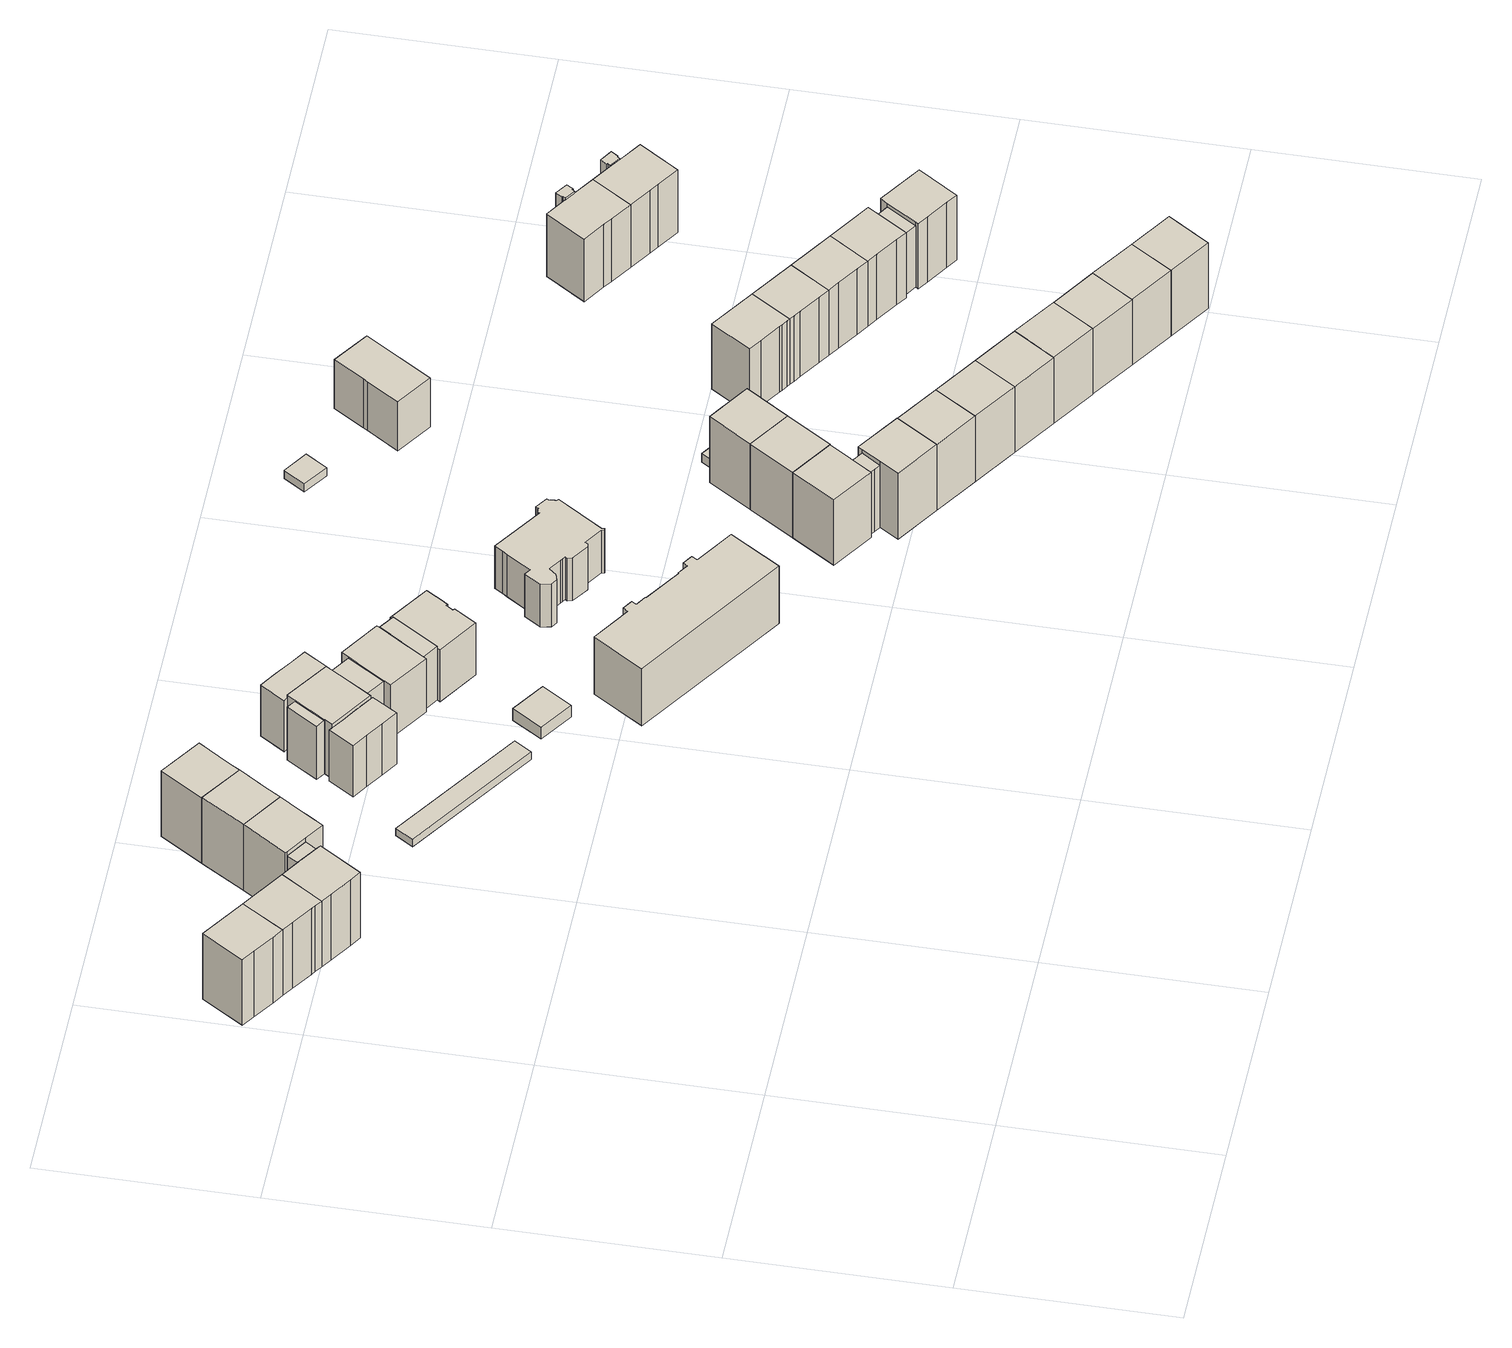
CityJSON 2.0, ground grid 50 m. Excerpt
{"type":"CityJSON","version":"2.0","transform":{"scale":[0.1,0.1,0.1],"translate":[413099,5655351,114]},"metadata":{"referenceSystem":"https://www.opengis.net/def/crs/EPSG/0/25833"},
"CityObjects":{
"building1":{"type":"Building","attributes":{"Dachtyp_tdc":"tdcPolyFlatRoof","Gemeindeschluessel":14612000,"Dachneigung":0,"QualitaetDacherkennung":51,"Geometrietyp2DReferenz":"3000","measuredHeight":19.7,"function":"31001_9998","roofType":"1000"},"geometry":[{"type":"Solid","lod":"1","boundaries":[[[[0,1,2,3,4,5]],[[6,7,8,9,10,11]],[[5,7,6,0]],[[4,8,7,5]],[[3,9,8,4]],[[2,10,9,3]],[[1,11,10,2]],[[0,6,11,1]]]]}]},
"building2":{"type":"Building","attributes":{"Dachtyp_tdc":"tdcPolyFlatRoof","Gemeindeschluessel":14612000,"Dachneigung":0,"QualitaetDacherkennung":53,"Geometrietyp2DReferenz":"3000","measuredHeight":19.73,"function":"31001_9998","roofType":"1000"},"geometry":[{"type":"Solid","lod":"1","boundaries":[[[[12,13,14,15,16,3,2]],[[17,10,9,18,19,20,21]],[[2,10,17,12]],[[3,9,10,2]],[[16,18,9,3]],[[15,19,18,16]],[[14,20,19,15]],[[13,21,20,14]],[[12,17,21,13]]]]}]},
"building3":{"type":"Building","attributes":{"Dachtyp_tdc":"tdcPolyFlatRoof","Gemeindeschluessel":14612000,"Dachneigung":0,"QualitaetDacherkennung":53,"Geometrietyp2DReferenz":"3000","measuredHeight":19.74,"function":"31001_9998","roofType":"1000"},"geometry":[{"type":"Solid","lod":"1","boundaries":[[[[22,23,24,25,16,15,26,27]],[[28,29,30,19,18,31,32,33]],[[27,29,28,22]],[[26,30,29,27]],[[15,19,30,26]],[[16,18,19,15]],[[25,31,18,16]],[[24,32,31,25]],[[23,33,32,24]],[[22,28,33,23]]]]}]},
"building4":{"type":"Building","attributes":{"Gemeindeschluessel":14612000,"Geometrietyp2DReferenz":"3000","function":"31001_9998","roofType":"9999"},"children":["building4-1","building4-2"]},
"building4-1":{"type":"BuildingPart","attributes":{"Dachtyp_tdc":"tdcPolyFlatRoof","Dachneigung":0,"QualitaetDacherkennung":45,"Geometrietyp2DReferenz":"3000","measuredHeight":18.63,"roofType":"1000"},"parents":["building4"],"geometry":[{"type":"Solid","lod":"1","boundaries":[[[[34,35,36,37]],[[32,31,38,39]],[[37,31,32,34]],[[36,38,31,37]],[[35,39,38,36]],[[34,32,39,35]]]]}]},
"building4-2":{"type":"BuildingPart","attributes":{"Dachtyp_tdc":"tdcPolyFlatRoof","Dachneigung":0,"QualitaetDacherkennung":56,"Geometrietyp2DReferenz":"3000","measuredHeight":19.78,"roofType":"1000"},"parents":["building4"],"geometry":[{"type":"Solid","lod":"1","boundaries":[[[[40,41,42,43,44,45,46,47,48]],[[49,50,51,52,53,39,38,54,55]],[[48,50,49,40]],[[47,51,50,48]],[[46,52,51,47]],[[45,53,52,46]],[[44,39,53,45]],[[43,38,39,44]],[[42,54,38,43]],[[41,55,54,42]],[[40,49,55,41]]]]}]},
"building5":{"type":"Building","attributes":{"Dachtyp_tdc":"tdcPolyFlatRoof","Gemeindeschluessel":14612000,"Dachneigung":0,"QualitaetDacherkennung":61,"Geometrietyp2DReferenz":"3000","measuredHeight":19.73,"function":"31001_9998","roofType":"1000"},"geometry":[{"type":"Solid","lod":"1","boundaries":[[[[41,40,56,57,58,59,60]],[[55,61,62,63,64,65,49]],[[60,61,55,41]],[[59,62,61,60]],[[58,63,62,59]],[[57,64,63,58]],[[56,65,64,57]],[[40,49,65,56]],[[41,55,49,40]]]]}]},
"building6":{"type":"Building","attributes":{"Dachtyp_tdc":"tdcPolyFlatRoof","Gemeindeschluessel":14612000,"Dachneigung":0,"QualitaetDacherkennung":56,"Geometrietyp2DReferenz":"3000","measuredHeight":19.7,"function":"31001_9998","roofType":"1000"},"geometry":[{"type":"Solid","lod":"1","boundaries":[[[[66,67,68,69,70,71,72]],[[73,74,62,61,75,76,77]],[[72,74,73,66]],[[71,62,74,72]],[[70,61,62,71]],[[69,75,61,70]],[[68,76,75,69]],[[67,77,76,68]],[[66,73,77,67]]]]}]},
"building7":{"type":"Building","attributes":{"Dachtyp_tdc":"tdcPolyFlatRoof","Gemeindeschluessel":14612000,"Dachneigung":2.85,"QualitaetDacherkennung":81,"Geometrietyp2DReferenz":"3000","measuredHeight":2.35,"function":"31001_2463","roofType":"2100"},"geometry":[{"type":"Solid","lod":"1","boundaries":[[[[78,79,80,81]],[[82,83,84,85]],[[81,83,82,78]],[[80,84,83,81]],[[79,85,84,80]],[[78,82,85,79]]]]}]},
"building8":{"type":"Building","attributes":{"Dachtyp_tdc":"tdcPolyFlatRoof","Gemeindeschluessel":14612000,"Dachneigung":0,"QualitaetDacherkennung":74,"Geometrietyp2DReferenz":"3000","measuredHeight":3.48,"function":"31001_9998","roofType":"1000"},"geometry":[{"type":"Solid","lod":"1","boundaries":[[[[86,87,88,89]],[[90,91,92,93]],[[89,91,90,86]],[[88,92,91,89]],[[87,93,92,88]],[[86,90,93,87]]]]}]},
"building9":{"type":"Building","attributes":{"Gemeindeschluessel":14612000,"Geometrietyp2DReferenz":"3000","function":"31001_9998","roofType":"9999"},"children":["building9-1","building9-2","building9-3","building9-4","building9-5","building9-6","building9-7","building9-8"]},
"building9-1":{"type":"BuildingPart","attributes":{"Dachtyp_tdc":"tdcGableRoof","Dachneigung":22.17,"QualitaetDacherkennung":60,"Geometrietyp2DReferenz":"3000","measuredHeight":17.48,"roofType":"3100"},"parents":["building9"],"geometry":[{"type":"Solid","lod":"1","boundaries":[[[[94,95,96,97,98,99,100,101,102,103]],[[104,105,106,107,108,109,110,111,112,113]],[[103,105,104,94]],[[102,106,105,103]],[[101,107,106,102]],[[100,108,107,101]],[[99,109,108,100]],[[98,110,109,99]],[[97,111,110,98]],[[96,112,111,97]],[[95,113,112,96]],[[94,104,113,95]]]]}]},
"building9-2":{"type":"BuildingPart","attributes":{"Dachtyp_tdc":"tdcCutGableRoof","Dachneigung":24.83,"QualitaetDacherkennung":53,"Geometrietyp2DReferenz":"3000","measuredHeight":16.72,"roofType":"9999"},"parents":["building9"],"geometry":[{"type":"Solid","lod":"1","boundaries":[[[[114,115,116,117,118,119,120,121,122,123,124,125,126,127]],[[128,129,130,131,132,133,134,135,136,137,138,139,140,141]],[[127,129,128,114]],[[126,130,129,127]],[[125,131,130,126]],[[124,132,131,125]],[[123,133,132,124]],[[122,134,133,123]],[[121,135,134,122]],[[120,136,135,121]],[[119,137,136,120]],[[118,138,137,119]],[[117,139,138,118]],[[116,140,139,117]],[[115,141,140,116]],[[114,128,141,115]]]]}]},
"building9-3":{"type":"BuildingPart","attributes":{"Dachtyp_tdc":"tdcGableRoof","Dachneigung":21.96,"QualitaetDacherkennung":65,"Geometrietyp2DReferenz":"3000","measuredHeight":17.43,"roofType":"3100"},"parents":["building9"],"geometry":[{"type":"Solid","lod":"1","boundaries":[[[[142,143,144,145]],[[108,106,136,133]],[[145,108,133,142]],[[144,106,108,145]],[[143,136,106,144]],[[142,133,136,143]]]]}]},
"building9-4":{"type":"BuildingPart","attributes":{"Dachtyp_tdc":"tdcCutGableRoof","Dachneigung":28.49,"QualitaetDacherkennung":46,"Geometrietyp2DReferenz":"3000","measuredHeight":16.68,"roofType":"9999"},"parents":["building9"],"geometry":[{"type":"Solid","lod":"1","boundaries":[[[[146,147,148,149,150,151,152,153,154,155]],[[156,157,158,159,160,161,162,163,164,165]],[[154,157,156,155]],[[153,158,157,154]],[[152,159,158,153]],[[151,160,159,152]],[[150,161,160,151]],[[149,162,161,150]],[[148,163,162,149]],[[147,164,163,148]],[[146,165,164,147]],[[155,156,165,146]]]]}]},
"building9-5":{"type":"BuildingPart","attributes":{"Dachtyp_tdc":"tdcCutGableRoof","Dachneigung":29.51,"QualitaetDacherkennung":45,"Geometrietyp2DReferenz":"3000","measuredHeight":16.69,"roofType":"9999"},"parents":["building9"],"geometry":[{"type":"Solid","lod":"1","boundaries":[[[[166,167,168,169,170,171,172,173,174,175,176,177]],[[178,179,180,181,182,183,184,185,186,187,188,189]],[[177,179,178,166]],[[176,180,179,177]],[[175,181,180,176]],[[174,182,181,175]],[[173,183,182,174]],[[172,184,183,173]],[[171,185,184,172]],[[170,186,185,171]],[[169,187,186,170]],[[168,188,187,169]],[[167,189,188,168]],[[166,178,189,167]]]]}]},
"building9-6":{"type":"BuildingPart","attributes":{"Dachtyp_tdc":"tdcCutGableRoof","Dachneigung":0.643,"QualitaetDacherkennung":54,"Geometrietyp2DReferenz":"3000","measuredHeight":16.39,"roofType":"9999"},"parents":["building9"],"geometry":[{"type":"Solid","lod":"1","boundaries":[[[[190,191,192,193,194,195,196,197]],[[111,198,199,200,201,113,202,203]],[[197,198,111,190]],[[196,199,198,197]],[[195,200,199,196]],[[194,201,200,195]],[[193,113,201,194]],[[192,202,113,193]],[[191,203,202,192]],[[190,111,203,191]]]]}]},
"building9-7":{"type":"BuildingPart","attributes":{"Dachtyp_tdc":"tdcGableRoof","Dachneigung":10.45,"QualitaetDacherkennung":48,"Geometrietyp2DReferenz":"3000","measuredHeight":16.95,"roofType":"3100"},"parents":["building9"],"geometry":[{"type":"Solid","lod":"1","boundaries":[[[[204,205,206,207,208,209,210,211,212]],[[213,156,163,201,198,178,187,214,215]],[[211,156,213,212]],[[210,163,156,211]],[[209,201,163,210]],[[208,198,201,209]],[[207,178,198,208]],[[206,187,178,207]],[[205,214,187,206]],[[204,215,214,205]],[[212,213,215,204]]]]}]},
"building9-8":{"type":"BuildingPart","attributes":{"Dachtyp_tdc":"tdcCutGableRoof","Dachneigung":0.31,"QualitaetDacherkennung":66,"Geometrietyp2DReferenz":"3000","measuredHeight":16.68,"roofType":"9999"},"parents":["building9"],"geometry":[{"type":"Solid","lod":"1","boundaries":[[[[216,217,218,219]],[[215,220,221,213]],[[219,220,215,216]],[[218,221,220,219]],[[217,213,221,218]],[[216,215,213,217]]]]}]},
"building10":{"type":"Building","attributes":{"Dachtyp_tdc":"tdcPolyFlatRoof","Gemeindeschluessel":14612000,"Dachneigung":0,"QualitaetDacherkennung":53,"Geometrietyp2DReferenz":"3000","measuredHeight":17.17,"function":"31001_9998","roofType":"1000"},"geometry":[{"type":"Solid","lod":"1","boundaries":[[[[222,223,224,225,226,227,228,229,230,231,232,233,234,235,236,237]],[[238,239,240,241,242,243,244,245,246,247,248,249,250,251,252,253]],[[237,239,238,222]],[[236,240,239,237]],[[235,241,240,236]],[[234,242,241,235]],[[233,243,242,234]],[[232,244,243,233]],[[231,245,244,232]],[[230,246,245,231]],[[229,247,246,230]],[[228,248,247,229]],[[227,249,248,228]],[[226,250,249,227]],[[225,251,250,226]],[[224,252,251,225]],[[223,253,252,224]],[[222,238,253,223]]]]}]},
"building11":{"type":"Building","attributes":{"Dachtyp_tdc":"tdcFreeFormRoof","Gemeindeschluessel":14612000,"Dachneigung":39.44,"QualitaetDacherkennung":26,"Geometrietyp2DReferenz":"3000","measuredHeight":16.74,"function":"31001_9998","roofType":"5000"},"geometry":[{"type":"Solid","lod":"1","boundaries":[[[[254,255,256,257,258,259,260,261,262,263,264,265,266,267,268,269,270,271,272,273,274,275,276,277,278,279,280,281,282,283,284,285,286,287]],[[288,289,290,291,292,293,294,295,296,297,298,299,300,301,302,303,304,305,306,307,308,309,310,311,312,313,314,315,316,317,318,319,320,321]],[[287,289,288,254]],[[286,290,289,287]],[[285,291,290,286]],[[284,292,291,285]],[[283,293,292,284]],[[282,294,293,283]],[[281,295,294,282]],[[280,296,295,281]],[[279,297,296,280]],[[278,298,297,279]],[[277,299,298,278]],[[276,300,299,277]],[[275,301,300,276]],[[274,302,301,275]],[[273,303,302,274]],[[272,304,303,273]],[[271,305,304,272]],[[270,306,305,271]],[[269,307,306,270]],[[268,308,307,269]],[[267,309,308,268]],[[266,310,309,267]],[[265,311,310,266]],[[264,312,311,265]],[[263,313,312,264]],[[262,314,313,263]],[[261,315,314,262]],[[260,316,315,261]],[[259,317,316,260]],[[258,318,317,259]],[[257,319,318,258]],[[256,320,319,257]],[[255,321,320,256]],[[254,288,321,255]]]]}]},
"building12":{"type":"Building","attributes":{"Dachtyp_tdc":"tdcPolyFlatRoof","Gemeindeschluessel":14612000,"Dachneigung":0,"QualitaetDacherkennung":52,"Geometrietyp2DReferenz":"3000","measuredHeight":19.68,"function":"31001_9998","roofType":"1000"},"geometry":[{"type":"Solid","lod":"1","boundaries":[[[[322,323,324,325,326,327]],[[328,329,330,331,332,333]],[[327,329,328,322]],[[326,330,329,327]],[[325,331,330,326]],[[324,332,331,325]],[[323,333,332,324]],[[322,328,333,323]]]]}]},
"building13":{"type":"Building","attributes":{"Gemeindeschluessel":14612000,"Geometrietyp2DReferenz":"3000","function":"31001_9998","roofType":"9999"},"children":["building13-1","building13-2"]},
"building13-1":{"type":"BuildingPart","attributes":{"Dachtyp_tdc":"tdcPolyFlatRoof","Dachneigung":0,"QualitaetDacherkennung":47,"Geometrietyp2DReferenz":"3000","measuredHeight":19.75,"roofType":"1000"},"parents":["building13"],"geometry":[{"type":"Solid","lod":"1","boundaries":[[[[334,335,336,337,338,339]],[[340,341,342,343,344,345]],[[339,341,340,334]],[[338,342,341,339]],[[337,343,342,338]],[[336,344,343,337]],[[335,345,344,336]],[[334,340,345,335]]]]}]},
"building13-2":{"type":"BuildingPart","attributes":{"Dachtyp_tdc":"tdcPolyFlatRoof","Dachneigung":0,"QualitaetDacherkennung":51,"Geometrietyp2DReferenz":"3000","measuredHeight":18.64,"roofType":"1000"},"parents":["building13"],"geometry":[{"type":"Solid","lod":"1","boundaries":[[[[346,347,348,349,350,351]],[[343,342,352,353,354,355]],[[351,342,343,346]],[[350,352,342,351]],[[349,353,352,350]],[[348,354,353,349]],[[347,355,354,348]],[[346,343,355,347]]]]}]},
"building14":{"type":"Building","attributes":{"Dachtyp_tdc":"tdcPolyFlatRoof","Gemeindeschluessel":14612000,"Dachneigung":0,"QualitaetDacherkennung":56,"Geometrietyp2DReferenz":"3000","measuredHeight":19.83,"function":"31001_9998","roofType":"1000"},"geometry":[{"type":"Solid","lod":"1","boundaries":[[[[356,357,358,359]],[[360,361,362,363]],[[359,361,360,356]],[[358,362,361,359]],[[357,363,362,358]],[[356,360,363,357]]]]}]},
"building15":{"type":"Building","attributes":{"Dachtyp_tdc":"tdcPolyFlatRoof","Gemeindeschluessel":14612000,"Dachneigung":0,"QualitaetDacherkennung":50,"Geometrietyp2DReferenz":"3000","measuredHeight":19.74,"function":"31001_9998","roofType":"1000"},"geometry":[{"type":"Solid","lod":"1","boundaries":[[[[364,365,366,367]],[[368,369,340,345]],[[367,369,368,364]],[[366,340,369,367]],[[365,345,340,366]],[[364,368,345,365]]]]}]},
"building16":{"type":"Building","attributes":{"Dachtyp_tdc":"tdcPolyFlatRoof","Gemeindeschluessel":14612000,"Dachneigung":0,"QualitaetDacherkennung":47,"Geometrietyp2DReferenz":"3000","measuredHeight":19.8,"function":"31001_9998","roofType":"1000"},"geometry":[{"type":"Solid","lod":"1","boundaries":[[[[356,370,371,372,373,374,357]],[[360,363,375,376,377,378,379]],[[357,363,360,356]],[[374,375,363,357]],[[373,376,375,374]],[[372,377,376,373]],[[371,378,377,372]],[[370,379,378,371]],[[356,360,379,370]]]]}]},
"building17":{"type":"Building","attributes":{"Dachtyp_tdc":"tdcPolyFlatRoof","Gemeindeschluessel":14612000,"Dachneigung":0,"QualitaetDacherkennung":51,"Geometrietyp2DReferenz":"3000","measuredHeight":19.74,"function":"31001_9998","roofType":"1000"},"geometry":[{"type":"Solid","lod":"1","boundaries":[[[[380,364,367,381]],[[382,383,369,368]],[[381,383,382,380]],[[367,369,383,381]],[[364,368,369,367]],[[380,382,368,364]]]]}]},
"building18":{"type":"Building","attributes":{"Dachtyp_tdc":"tdcPolyFlatRoof","Gemeindeschluessel":14612000,"Dachneigung":0,"QualitaetDacherkennung":51,"Geometrietyp2DReferenz":"3000","measuredHeight":2.5,"function":"31001_9998","roofType":"1000"},"geometry":[{"type":"Solid","lod":"1","boundaries":[[[[384,385,386,387,388]],[[376,389,390,378,377]],[[388,389,376,384]],[[387,390,389,388]],[[386,378,390,387]],[[385,377,378,386]],[[384,376,377,385]]]]}]},
"building19":{"type":"Building","attributes":{"Dachtyp_tdc":"tdcPolyFlatRoof","Gemeindeschluessel":14612000,"Dachneigung":0,"QualitaetDacherkennung":51,"Geometrietyp2DReferenz":"3000","measuredHeight":19.74,"function":"31001_9998","roofType":"1000"},"geometry":[{"type":"Solid","lod":"1","boundaries":[[[[391,380,381,392]],[[393,394,383,382]],[[392,394,393,391]],[[381,383,394,392]],[[380,382,383,381]],[[391,393,382,380]]]]}]},
"building20":{"type":"Building","attributes":{"Dachtyp_tdc":"tdcPolyFlatRoof","Gemeindeschluessel":14612000,"Dachneigung":0,"QualitaetDacherkennung":86,"Geometrietyp2DReferenz":"3000","measuredHeight":2.42,"function":"31001_9998","roofType":"1000"},"geometry":[{"type":"Solid","lod":"1","boundaries":[[[[395,396,397,398]],[[399,400,401,402]],[[398,400,399,395]],[[397,401,400,398]],[[396,402,401,397]],[[395,399,402,396]]]]}]},
"building21":{"type":"Building","attributes":{"Dachtyp_tdc":"tdcPolyFlatRoof","Gemeindeschluessel":14612000,"Dachneigung":0,"QualitaetDacherkennung":48,"Geometrietyp2DReferenz":"3000","measuredHeight":19.73,"function":"31001_9998","roofType":"1000"},"geometry":[{"type":"Solid","lod":"1","boundaries":[[[[403,404,405,406]],[[407,408,394,393]],[[406,408,407,403]],[[405,394,408,406]],[[404,393,394,405]],[[403,407,393,404]]]]}]},
"building22":{"type":"Building","attributes":{"Dachtyp_tdc":"tdcPolyFlatRoof","Gemeindeschluessel":14612000,"Dachneigung":0,"QualitaetDacherkennung":49,"Geometrietyp2DReferenz":"3000","measuredHeight":19.69,"function":"31001_9998","roofType":"1000"},"geometry":[{"type":"Solid","lod":"1","boundaries":[[[[409,410,411,412]],[[413,414,415,416]],[[412,414,413,409]],[[411,415,414,412]],[[410,416,415,411]],[[409,413,416,410]]]]}]},
"building23":{"type":"Building","attributes":{"Dachtyp_tdc":"tdcFreeFormRoof","Gemeindeschluessel":14612000,"Dachneigung":37.04,"QualitaetDacherkennung":83,"Geometrietyp2DReferenz":"3000","measuredHeight":16.62,"function":"31001_9998","roofType":"5000"},"geometry":[{"type":"Solid","lod":"1","boundaries":[[[[417,418,419,420,421,422]],[[423,424,425,426,427,428]],[[422,424,423,417]],[[421,425,424,422]],[[420,426,425,421]],[[419,427,426,420]],[[418,428,427,419]],[[417,423,428,418]]]]}]},
"building24":{"type":"Building","attributes":{"Dachtyp_tdc":"tdcPolyFlatRoof","Gemeindeschluessel":14612000,"Dachneigung":0,"QualitaetDacherkennung":49,"Geometrietyp2DReferenz":"3000","measuredHeight":19.62,"function":"31001_9998","roofType":"1000"},"geometry":[{"type":"Solid","lod":"1","boundaries":[[[[429,430,431,432,433,434,435,436]],[[437,438,439,440,441,442,443,444]],[[436,438,437,429]],[[435,439,438,436]],[[434,440,439,435]],[[433,441,440,434]],[[432,442,441,433]],[[431,443,442,432]],[[430,444,443,431]],[[429,437,444,430]]]]}]},
"building25":{"type":"Building","attributes":{"Dachtyp_tdc":"tdcPolyFlatRoof","Gemeindeschluessel":14612000,"Dachneigung":0,"QualitaetDacherkennung":51,"Geometrietyp2DReferenz":"3000","measuredHeight":19.71,"function":"31001_9998","roofType":"1000"},"geometry":[{"type":"Solid","lod":"1","boundaries":[[[[445,446,447,448]],[[449,450,414,413]],[[448,450,449,445]],[[447,414,450,448]],[[446,413,414,447]],[[445,449,413,446]]]]}]},
"building26":{"type":"Building","attributes":{"Dachtyp_tdc":"tdcPolyFlatRoof","Gemeindeschluessel":14612000,"Dachneigung":0,"QualitaetDacherkennung":51,"Geometrietyp2DReferenz":"3000","measuredHeight":19.56,"function":"31001_9998","roofType":"1000"},"geometry":[{"type":"Solid","lod":"1","boundaries":[[[[451,452,434,433,453,454,455]],[[456,457,458,459,441,440,460]],[[455,457,456,451]],[[454,458,457,455]],[[453,459,458,454]],[[433,441,459,453]],[[434,440,441,433]],[[452,460,440,434]],[[451,456,460,452]]]]}]},
"building27":{"type":"Building","attributes":{"Dachtyp_tdc":"tdcPolyFlatRoof","Gemeindeschluessel":14612000,"Dachneigung":0,"QualitaetDacherkennung":50,"Geometrietyp2DReferenz":"3000","measuredHeight":19.7,"function":"31001_9998","roofType":"1000"},"geometry":[{"type":"Solid","lod":"1","boundaries":[[[[461,445,448,462]],[[463,464,450,449]],[[462,464,463,461]],[[448,450,464,462]],[[445,449,450,448]],[[461,463,449,445]]]]}]},
"building28":{"type":"Building","attributes":{"Dachtyp_tdc":"tdcPolyFlatRoof","Gemeindeschluessel":14612000,"Dachneigung":0,"QualitaetDacherkennung":54,"Geometrietyp2DReferenz":"3000","measuredHeight":19.62,"function":"31001_9998","roofType":"1000"},"geometry":[{"type":"Solid","lod":"1","boundaries":[[[[465,466,467,468,452,451]],[[469,456,460,470,471,472]],[[451,456,469,465]],[[452,460,456,451]],[[468,470,460,452]],[[467,471,470,468]],[[466,472,471,467]],[[465,469,472,466]]]]}]},
"building29":{"type":"Building","attributes":{"Dachtyp_tdc":"tdcPolyFlatRoof","Gemeindeschluessel":14612000,"Dachneigung":0,"QualitaetDacherkennung":56,"Geometrietyp2DReferenz":"3000","measuredHeight":19.61,"function":"31001_9998","roofType":"1000"},"geometry":[{"type":"Solid","lod":"1","boundaries":[[[[473,474,475,476,477,468,467,478]],[[479,480,471,470,481,482,483,484]],[[478,480,479,473]],[[467,471,480,478]],[[468,470,471,467]],[[477,481,470,468]],[[476,482,481,477]],[[475,483,482,476]],[[474,484,483,475]],[[473,479,484,474]]]]}]},
"building30":{"type":"Building","attributes":{"Gemeindeschluessel":14612000,"Geometrietyp2DReferenz":"3000","function":"31001_9998","roofType":"9999"},"children":["building30-1","building30-2"]},
"building30-1":{"type":"BuildingPart","attributes":{"Dachtyp_tdc":"tdcPolyFlatRoof","Dachneigung":0,"QualitaetDacherkennung":47,"Geometrietyp2DReferenz":"3000","measuredHeight":18.42,"roofType":"1000"},"parents":["building30"],"geometry":[{"type":"Solid","lod":"1","boundaries":[[[[485,486,487,488]],[[489,483,482,490]],[[488,483,489,485]],[[487,482,483,488]],[[486,490,482,487]],[[485,489,490,486]]]]}]},
"building30-2":{"type":"BuildingPart","attributes":{"Dachtyp_tdc":"tdcPolyFlatRoof","Dachneigung":0,"QualitaetDacherkennung":49,"Geometrietyp2DReferenz":"3000","measuredHeight":19.54,"roofType":"1000"},"parents":["building30"],"geometry":[{"type":"Solid","lod":"1","boundaries":[[[[491,492,493,494,495,496,497,498]],[[499,500,501,502,503,489,490,504]],[[498,500,499,491]],[[497,501,500,498]],[[496,502,501,497]],[[495,503,502,496]],[[494,489,503,495]],[[493,490,489,494]],[[492,504,490,493]],[[491,499,504,492]]]]}]},
"building31":{"type":"Building","attributes":{"Gemeindeschluessel":14612000,"Geometrietyp2DReferenz":"3000","function":"31001_9998","roofType":"9999"},"children":["building31-1","building31-2"]},
"building31-1":{"type":"BuildingPart","attributes":{"Dachtyp_tdc":"tdcPolyFlatRoof","Dachneigung":0,"QualitaetDacherkennung":41,"Geometrietyp2DReferenz":"3000","measuredHeight":19.22,"roofType":"1000"},"parents":["building31"],"geometry":[{"type":"Solid","lod":"1","boundaries":[[[[505,506,507,508,509,510,511,512]],[[513,514,515,516,517,518,519,520]],[[512,514,513,505]],[[511,515,514,512]],[[510,516,515,511]],[[509,517,516,510]],[[508,518,517,509]],[[507,519,518,508]],[[506,520,519,507]],[[505,513,520,506]]]]}]},
"building31-2":{"type":"BuildingPart","attributes":{"Dachtyp_tdc":"tdcPolyFlatRoof","Dachneigung":0,"QualitaetDacherkennung":71,"Geometrietyp2DReferenz":"3000","measuredHeight":18.82,"roofType":"1000"},"parents":["building31"],"geometry":[{"type":"Solid","lod":"1","boundaries":[[[[521,522,523,524,525,526,527,528]],[[529,530,531,532,533,517,516,534]],[[528,530,529,521]],[[527,531,530,528]],[[526,532,531,527]],[[525,533,532,526]],[[524,517,533,525]],[[523,516,517,524]],[[522,534,516,523]],[[521,529,534,522]]]]}]},
"building32":{"type":"Building","attributes":{"Gemeindeschluessel":14612000,"Geometrietyp2DReferenz":"3000","function":"31001_9998","roofType":"9999"},"children":["building32-1","building32-2"]},
"building32-1":{"type":"BuildingPart","attributes":{"Dachtyp_tdc":"tdcPolyFlatRoof","Dachneigung":0,"QualitaetDacherkennung":71,"Geometrietyp2DReferenz":"3000","measuredHeight":18.8,"roofType":"1000"},"parents":["building32"],"geometry":[{"type":"Solid","lod":"1","boundaries":[[[[522,521,535,536,537,538,539,540]],[[534,541,542,543,544,545,546,529]],[[540,541,534,522]],[[539,542,541,540]],[[538,543,542,539]],[[537,544,543,538]],[[536,545,544,537]],[[535,546,545,536]],[[521,529,546,535]],[[522,534,529,521]]]]}]},
"building32-2":{"type":"BuildingPart","attributes":{"Dachtyp_tdc":"tdcPolyFlatRoof","Dachneigung":0,"QualitaetDacherkennung":33,"Geometrietyp2DReferenz":"3000","measuredHeight":19.23,"roofType":"1000"},"parents":["building32"],"geometry":[{"type":"Solid","lod":"1","boundaries":[[[[547,548,549,550,551,552,553,554]],[[555,556,557,542,541,558,559,560]],[[554,556,555,547]],[[553,557,556,554]],[[552,542,557,553]],[[551,541,542,552]],[[550,558,541,551]],[[549,559,558,550]],[[548,560,559,549]],[[547,555,560,548]]]]}]}
},
"vertices":[
[33,1614,205],[83,1581,205],[108,1565,205],[171,1663,205],[67,1731,205],[4,1633,205],[33,1614,8],[4,1633,8],[67,1731,8],[171,1663,8],[108,1565,8],[83,1581,8],
[133,1549,205],[183,1516,205],[192,1510,205],[209,1499,205],[273,1597,205],[133,1549,8],[273,1597,8],[209,1499,8],[192,1510,8],[183,1516,8],
[309,1434,205],[373,1532,205],[369,1535,205],[322,1566,205],[233,1483,205],[284,1450,205],[309,1434,8],[284,1450,8],[233,1483,8],[322,1566,8],[369,1535,8],[373,1532,8],
[369,1535,194],[390,1567,194],[342,1598,194],[322,1566,194],[342,1598,8],[390,1567,8],
[502,1643,206],[406,1705,206],[337,1602,206],[342,1598,206],[390,1567,206],[434,1538,206],[455,1571,206],[471,1596,206],[487,1620,206],[502,1643,8],[487,1620,8],[471,1596,8],[455,1571,8],[434,1538,8],[337,1602,8],[406,1705,8],
[519,1670,206],[533,1692,206],[551,1719,206],[567,1743,206],[470,1807,206],[470,1807,8],[567,1743,8],[551,1719,8],[533,1692,8],[519,1670,8],
[600,1794,205],[616,1818,205],[632,1843,205],[535,1907,205],[470,1807,205],[567,1743,205],[582,1767,205],[600,1794,8],[582,1767,8],[535,1907,8],[632,1843,8],[616,1818,8],
[936,1215,28],[630,1416,28],[603,1375,28],[909,1174,28],[936,1215,6],[909,1174,6],[603,1375,6],[630,1416,6],
[971,1164,43],[1048,1113,43],[1094,1183,43],[1016,1234,43],[971,1164,8],[1016,1234,8],[1094,1183,8],[1048,1113,8],
[995,1601,166],[984,1584,166],[956,1540,166],[928,1497,166],[917,1480,166],[1009,1420,166],[1013,1426,166],[1048,1481,166],[1084,1535,166],[1088,1542,166],[995,1601,6],[1088,1542,6],[1084,1535,6],[1048,1481,6],[1013,1426,6],[1009,1420,6],[917,1480,6],[928,1497,6],[956,1540,6],[984,1584,6],
[1169,1392,161],[1180,1408,161],[1183,1406,161],[1193,1420,161],[1217,1458,161],[1123,1519,161],[1119,1512,161],[1099,1481,161],[1072,1439,161],[1049,1404,161],[1045,1397,161],[1139,1337,161],[1166,1378,161],[1173,1389,161],[1169,1392,6],[1173,1389,6],[1166,1378,6],[1139,1337,6],[1045,1397,6],[1049,1404,6],[1072,1439,6],[1099,1481,6],[1119,1512,6],[1123,1519,6],[1217,1458,6],[1193,1420,6],[1183,1406,6],[1180,1408,6],
[1049,1404,167],[1119,1512,167],[1084,1535,167],[1013,1426,167],
[876,1670,159],[915,1645,159],[945,1625,159],[951,1621,159],[989,1680,159],[953,1703,159],[914,1729,159],[874,1754,159],[836,1696,159],[845,1691,159],[845,1691,6],[836,1696,6],[874,1754,6],[914,1729,6],[953,1703,6],[989,1680,6],[951,1621,6],[945,1625,6],[915,1645,6],[876,1670,6],
[875,1516,159],[843,1537,159],[802,1562,159],[774,1581,159],[773,1581,159],[766,1586,159],[728,1527,159],[765,1504,159],[805,1478,159],[843,1453,159],[876,1505,159],[881,1512,159],[875,1516,6],[881,1512,6],[876,1505,6],[843,1453,6],[805,1478,6],[765,1504,6],[728,1527,6],[766,1586,6],[773,1581,6],[774,1581,6],[802,1562,6],[843,1537,6],
[928,1497,163],[941,1518,163],[968,1560,163],[984,1584,163],[938,1614,163],[922,1590,163],[895,1548,163],[882,1527,163],[882,1527,6],[895,1548,6],[922,1590,6],[938,1614,6],[968,1560,6],[941,1518,6],
[786,1600,169],[786,1599,169],[774,1581,169],[875,1516,169],[882,1527,169],[938,1614,169],[945,1625,169],[845,1691,169],[832,1672,169],[832,1672,6],[786,1599,6],[786,1600,6],
[786,1600,166],[832,1672,166],[812,1685,166],[766,1613,166],[766,1613,6],[812,1685,6],
[1125,1078,180],[1049,960,180],[1407,729,180],[1483,847,180],[1394,904,180],[1402,917,180],[1379,932,180],[1372,921,180],[1348,937,180],[1347,935,180],[1262,990,180],[1263,992,180],[1238,1007,180],[1245,1018,180],[1222,1033,180],[1214,1021,180],[1125,1078,8],[1214,1021,8],[1222,1033,8],[1245,1018,8],[1238,1007,8],[1263,992,8],[1262,990,8],[1347,935,8],[1348,937,8],[1372,921,8],[1379,932,8],[1402,917,8],[1394,904,8],[1483,847,8],[1407,729,8],[1049,960,8],
[1562,1261,135],[1534,1280,135],[1530,1273,135],[1528,1274,135],[1520,1273,135],[1517,1268,135],[1402,1344,135],[1401,1342,135],[1390,1325,135],[1382,1313,135],[1344,1257,135],[1330,1266,135],[1305,1228,135],[1310,1204,135],[1324,1195,135],[1341,1201,135],[1355,1217,135],[1384,1198,135],[1389,1195,135],[1396,1190,135],[1393,1185,135],[1396,1174,135],[1434,1149,135],[1444,1151,135],[1447,1156,135],[1489,1129,135],[1490,1122,135],[1496,1123,135],[1495,1130,135],[1565,1236,135],[1559,1241,135],[1561,1244,135],[1560,1253,135],[1558,1255,135],[1562,1261,7],[1558,1255,7],[1560,1253,7],[1561,1244,7],[1559,1241,7],[1565,1236,7],[1495,1130,7],[1496,1123,7],[1490,1122,7],[1489,1129,7],[1447,1156,7],[1444,1151,7],[1434,1149,7],[1396,1174,7],[1393,1185,7],[1396,1190,7],[1389,1195,7],[1384,1198,7],[1355,1217,7],[1341,1201,7],[1324,1195,7],[1310,1204,7],[1305,1228,7],[1330,1266,7],[1344,1257,7],[1382,1313,7],[1390,1325,7],[1401,1342,7],[1402,1344,7],[1517,1268,7],[1520,1273,7],[1528,1274,7],[1530,1273,7],[1534,1280,7],
[1702,590,204],[1731,634,204],[1764,684,204],[1667,747,204],[1601,646,204],[1698,583,204],[1702,590,8],[1698,583,8],[1601,646,8],[1667,747,8],[1764,684,8],[1731,634,8],
[1805,461,205],[1868,558,205],[1768,624,205],[1762,614,205],[1732,570,205],[1704,526,205],[1805,461,7],[1704,526,7],[1732,570,7],[1762,614,7],[1768,624,7],[1868,558,7],
[1762,614,194],[1748,623,194],[1731,634,194],[1702,590,194],[1718,579,194],[1732,570,194],[1718,579,7],[1702,590,7],[1731,634,7],[1748,623,7],
[1832,789,205],[1735,852,205],[1667,747,205],[1764,684,205],[1832,789,7],[1764,684,7],[1667,747,7],[1735,852,7],
[1968,493,204],[1868,558,204],[1805,461,204],[1905,396,204],[1968,493,7],[1905,396,7],
[1898,889,205],[1884,898,205],[1853,918,205],[1828,934,205],[1800,952,205],[1800,952,7],[1828,934,7],[1853,918,7],[1884,898,7],[1898,889,7],
[2071,426,204],[2008,329,204],[2071,426,7],[2008,329,7],
[1828,934,32],[1853,918,32],[1884,898,32],[1914,943,32],[1858,980,32],[1858,980,7],[1914,943,7],
[2173,360,204],[2109,263,204],[2173,360,7],[2109,263,7],
[1647,1846,32],[1614,1796,32],[1671,1758,32],[1704,1809,32],[1647,1846,8],[1704,1809,8],[1671,1758,8],[1614,1796,8],
[2273,294,205],[2173,360,205],[2109,263,205],[2210,197,205],[2273,294,7],[2210,197,7],
[2376,228,204],[2273,294,204],[2210,197,204],[2312,130,204],[2376,228,8],[2312,130,8],[2210,197,8],[2273,294,8],
[1773,1623,154],[1857,1568,154],[1958,1724,154],[1875,1779,154],[1828,1707,154],[1822,1697,154],[1773,1623,7],[1822,1697,7],[1828,1707,7],[1875,1779,7],[1958,1724,7],[1857,1568,7],
[2048,887,202],[2098,855,202],[2103,851,202],[2117,842,202],[2124,838,202],[2184,931,202],[2080,999,202],[2019,906,202],[2048,887,6],[2019,906,6],[2080,999,6],[2184,931,6],[2124,838,6],[2117,842,6],[2103,851,6],[2098,855,6],
[2476,162,205],[2376,228,205],[2312,130,205],[2413,65,205],[2476,162,8],[2413,65,8],
[2225,772,202],[2285,865,202],[2135,830,202],[2151,820,202],[2200,788,202],[2225,772,6],[2200,788,6],[2151,820,6],[2135,830,6],[2285,865,6],
[2573,99,205],[2509,2,205],[2573,99,8],[2509,2,8],
[2250,756,202],[2299,724,202],[2326,706,202],[2387,799,202],[2250,756,6],[2387,799,6],[2326,706,6],[2299,724,6],
[2401,658,202],[2426,641,202],[2430,648,202],[2475,717,202],[2487,735,202],[2350,691,202],[2401,658,6],[2350,691,6],[2487,735,6],[2475,717,6],[2430,648,6],[2426,641,6],
[2462,627,190],[2507,697,190],[2475,717,190],[2430,648,190],[2462,627,6],[2507,697,6],
[2619,649,201],[2519,714,201],[2507,697,201],[2462,627,201],[2458,621,201],[2482,605,201],[2532,573,201],[2558,556,201],[2619,649,6],[2558,556,6],[2532,573,6],[2482,605,6],[2458,621,6],[2519,714,6],
[2442,1380,197],[2414,1399,197],[2404,1383,197],[2406,1382,197],[2402,1375,197],[2425,1360,197],[2430,1366,197],[2432,1364,197],[2442,1380,5],[2432,1364,5],[2430,1366,5],[2425,1360,5],[2402,1375,5],[2406,1382,5],[2404,1383,5],[2414,1399,5],
[2411,1236,193],[2472,1329,193],[2425,1360,193],[2402,1375,193],[2352,1407,193],[2291,1314,193],[2342,1281,193],[2362,1268,193],[2411,1236,5],[2362,1268,5],[2342,1281,5],[2291,1314,5],[2352,1407,5],[2472,1329,5],
[2461,1203,193],[2483,1189,193],[2533,1156,193],[2594,1249,193],[2541,1284,193],[2517,1300,193],[2517,1300,5],[2541,1284,5],[2594,1249,5],[2533,1156,5],[2483,1189,5],[2461,1203,5],
[2558,1305,197],[2529,1323,197],[2518,1308,197],[2521,1306,197],[2517,1300,197],[2541,1284,197],[2545,1290,197],[2547,1289,197],[2558,1305,5],[2547,1289,5],[2545,1290,5],[2521,1306,5],[2518,1308,5],[2529,1323,5]
]}
